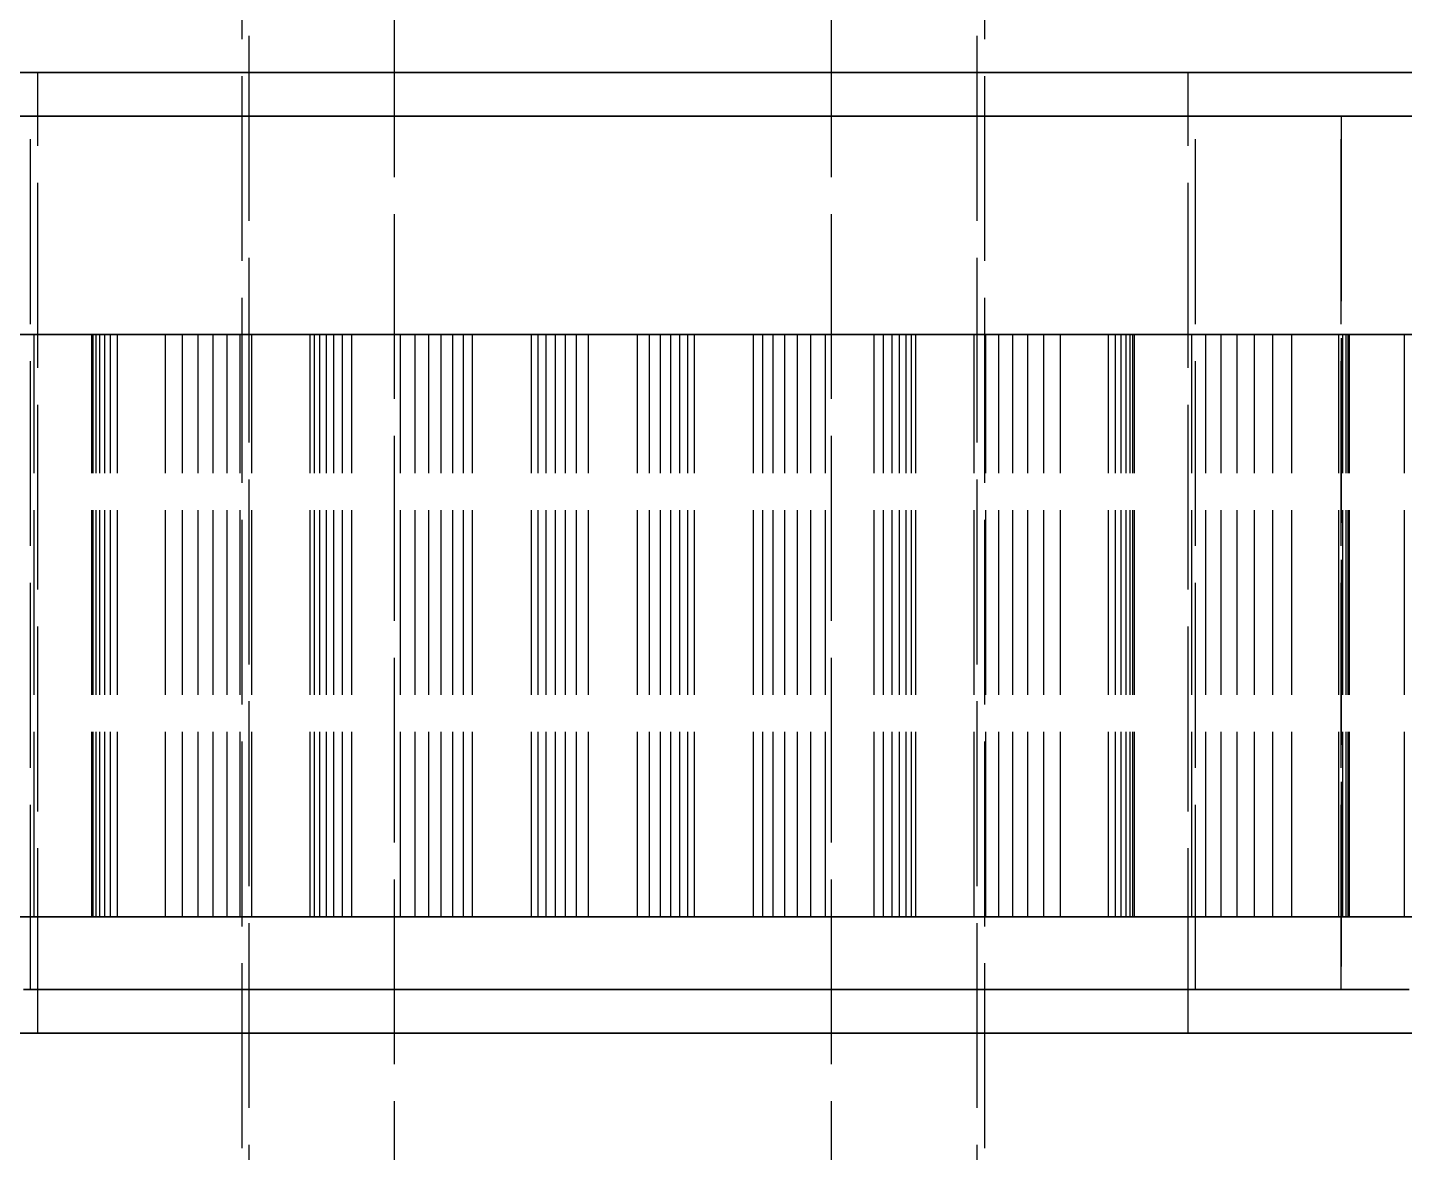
# Model space of a CAD drawing. Header units: millimetres. Extents: x -13 to 272, y -50 to 160.
# Drawn here: x 21.23 to 30.69, y 138.89 to 146.62 of the extents above; entities that cross this region are included whole.
import ezdxf

# ---------------------------------------------------------------- set-up
doc = ezdxf.new("R2010")
doc.units = ezdxf.units.MM
doc.linetypes.add('DASHED', pattern=[1.524, 1.27, -0.254])
doc.layers.add('HIDDEN', color=8, linetype='DASHED')
doc.layers.add('VISIBLE', color=7, linetype='CONTINUOUS')

msp = doc.modelspace()

# ---------------------------------------------------------------- linework, layer by layer
at = {"layer": 'HIDDEN'}
for points in [[(22.75, 95), (22.75, 152.31)], [(27.75, 95), (27.75, 152.31)], [(23.75, 95.3), (23.75, 152.01)], [(26.75, 95.3), (26.75, 152.01)], [(22.7, 147.81), (22.7, 100.51)], [(27.8, 147.81), (27.8, 100.51)], [(21.08333, 146.31), (21.63889, 146.31), (22.19444, 146.31), (22.75, 146.31), (23.30556, 146.31), (23.86111, 146.31), (24.41667, 146.31), (24.97222, 146.31), (25.52778, 146.31), (26.08333, 146.31), (26.63889, 146.31), (27.19444, 146.31), (27.75, 146.31), (28.30556, 146.31), (28.86111, 146.31), (29.41667, 146.31), (29.97222, 146.31), (30.52778, 146.31), (31.08333, 146.31)], [(29.2, 146.31), (29.0746, 146.31), (28.94921, 146.31), (28.82381, 146.31), (28.69841, 146.31), (28.57302, 146.31), (28.44762, 146.31), (28.32222, 146.31), (28.19683, 146.31), (28.07143, 146.31), (27.94603, 146.31), (27.82063, 146.31), (27.69524, 146.31), (27.56984, 146.31), (27.44444, 146.31), (27.31905, 146.31), (27.19365, 146.31), (27.06825, 146.31), (26.94286, 146.31), (26.81746, 146.31), (26.69206, 146.31), (26.56667, 146.31), (26.44127, 146.31), (26.31587, 146.31), (26.19048, 146.31), (26.06508, 146.31), (25.93968, 146.31), (25.81429, 146.31), (25.68889, 146.31), (25.56349, 146.31), (25.4381, 146.31), (25.3127, 146.31), (25.1873, 146.31), (25.0619, 146.31), (24.93651, 146.31), (24.81111, 146.31), (24.68571, 146.31), (24.56032, 146.31), (24.43492, 146.31), (24.30952, 146.31), (24.18413, 146.31), (24.05873, 146.31), (23.93333, 146.31), (23.80794, 146.31), (23.68254, 146.31), (23.55714, 146.31), (23.43175, 146.31), (23.30635, 146.31), (23.18095, 146.31), (23.05556, 146.31), (22.93016, 146.31), (22.80476, 146.31), (22.67937, 146.31), (22.55397, 146.31), (22.42857, 146.31), (22.30317, 146.31), (22.17778, 146.31), (22.05238, 146.31), (21.92698, 146.31), (21.80159, 146.31), (21.67619, 146.31), (21.55079, 146.31), (21.4254, 146.31), (21.3, 146.31)], [(21.3, 146.31), (21.4254, 146.31), (21.55079, 146.31), (21.67619, 146.31), (21.80159, 146.31), (21.92698, 146.31), (22.05238, 146.31), (22.17778, 146.31), (22.30317, 146.31), (22.42857, 146.31), (22.55397, 146.31), (22.67937, 146.31), (22.80476, 146.31), (22.93016, 146.31), (23.05556, 146.31), (23.18095, 146.31), (23.30635, 146.31), (23.43175, 146.31), (23.55714, 146.31), (23.68254, 146.31), (23.80794, 146.31), (23.93333, 146.31), (24.05873, 146.31), (24.18413, 146.31), (24.30952, 146.31), (24.43492, 146.31), (24.56032, 146.31), (24.68571, 146.31), (24.81111, 146.31), (24.93651, 146.31), (25.0619, 146.31), (25.1873, 146.31), (25.3127, 146.31), (25.4381, 146.31), (25.56349, 146.31), (25.68889, 146.31), (25.81429, 146.31), (25.93968, 146.31), (26.06508, 146.31), (26.19048, 146.31), (26.31587, 146.31), (26.44127, 146.31), (26.56667, 146.31), (26.69206, 146.31), (26.81746, 146.31), (26.94286, 146.31), (27.06825, 146.31), (27.19365, 146.31), (27.31905, 146.31), (27.44444, 146.31), (27.56984, 146.31), (27.69524, 146.31), (27.82063, 146.31), (27.94603, 146.31), (28.07143, 146.31), (28.19683, 146.31), (28.32222, 146.31), (28.44762, 146.31), (28.57302, 146.31), (28.69841, 146.31), (28.82381, 146.31), (28.94921, 146.31), (29.0746, 146.31), (29.2, 146.31)], [(21.05952, 146.01), (21.82143, 146.01), (22.58333, 146.01), (23.34524, 146.01), (24.10714, 146.01), (24.86905, 146.01), (25.63095, 146.01), (26.39286, 146.01), (27.15476, 146.01), (27.91667, 146.01), (28.67857, 146.01), (29.44048, 146.01), (30.20238, 146.01), (30.96429, 146.01), (31.72619, 146.01), (32.4881, 146.01), (33.25, 146.01), (34.0119, 146.01), (34.77381, 146.01), (35.53571, 146.01)], [(30.25, 146.01), (30.09127, 146.01), (29.93254, 146.01), (29.77381, 146.01), (29.61508, 146.01), (29.45635, 146.01), (29.29762, 146.01), (29.13889, 146.01), (28.98016, 146.01), (28.82143, 146.01), (28.6627, 146.01), (28.50397, 146.01), (28.34524, 146.01), (28.18651, 146.01), (28.02778, 146.01), (27.86905, 146.01), (27.71032, 146.01), (27.55159, 146.01), (27.39286, 146.01), (27.23413, 146.01), (27.0754, 146.01), (26.91667, 146.01), (26.75794, 146.01), (26.59921, 146.01), (26.44048, 146.01), (26.28175, 146.01), (26.12302, 146.01), (25.96429, 146.01), (25.80556, 146.01), (25.64683, 146.01), (25.4881, 146.01), (25.32937, 146.01), (25.17063, 146.01), (25.0119, 146.01), (24.85317, 146.01), (24.69444, 146.01), (24.53571, 146.01), (24.37698, 146.01), (24.21825, 146.01), (24.05952, 146.01), (23.90079, 146.01), (23.74206, 146.01), (23.58333, 146.01), (23.4246, 146.01), (23.26587, 146.01), (23.10714, 146.01), (22.94841, 146.01), (22.78968, 146.01), (22.63095, 146.01), (22.47222, 146.01), (22.31349, 146.01), (22.15476, 146.01), (21.99603, 146.01), (21.8373, 146.01), (21.67857, 146.01), (21.51984, 146.01), (21.36111, 146.01), (21.20238, 146.01)], [(21.20238, 146.01), (21.36111, 146.01), (21.51984, 146.01), (21.67857, 146.01), (21.8373, 146.01), (21.99603, 146.01), (22.15476, 146.01), (22.31349, 146.01), (22.47222, 146.01), (22.63095, 146.01), (22.78968, 146.01), (22.94841, 146.01), (23.10714, 146.01), (23.26587, 146.01), (23.4246, 146.01), (23.58333, 146.01), (23.74206, 146.01), (23.90079, 146.01), (24.05952, 146.01), (24.21825, 146.01), (24.37698, 146.01), (24.53571, 146.01), (24.69444, 146.01), (24.85317, 146.01), (25.0119, 146.01), (25.17063, 146.01), (25.32937, 146.01), (25.4881, 146.01), (25.64683, 146.01), (25.80556, 146.01), (25.96429, 146.01), (26.12302, 146.01), (26.28175, 146.01), (26.44048, 146.01), (26.59921, 146.01), (26.75794, 146.01), (26.91667, 146.01), (27.0754, 146.01), (27.23413, 146.01), (27.39286, 146.01), (27.55159, 146.01), (27.71032, 146.01), (27.86905, 146.01), (28.02778, 146.01), (28.18651, 146.01), (28.34524, 146.01), (28.50397, 146.01), (28.6627, 146.01), (28.82143, 146.01), (28.98016, 146.01), (29.13889, 146.01), (29.29762, 146.01), (29.45635, 146.01), (29.61508, 146.01), (29.77381, 146.01), (29.93254, 146.01), (30.09127, 146.01), (30.25, 146.01)], [(30.25, 146.01), (30.09127, 146.01), (29.93254, 146.01), (29.77381, 146.01), (29.61508, 146.01), (29.45635, 146.01), (29.29762, 146.01), (29.13889, 146.01), (28.98016, 146.01), (28.82143, 146.01), (28.6627, 146.01), (28.50397, 146.01), (28.34524, 146.01), (28.18651, 146.01), (28.02778, 146.01), (27.86905, 146.01), (27.71032, 146.01), (27.55159, 146.01), (27.39286, 146.01), (27.23413, 146.01), (27.0754, 146.01), (26.91667, 146.01), (26.75794, 146.01), (26.59921, 146.01), (26.44048, 146.01), (26.28175, 146.01), (26.12302, 146.01), (25.96429, 146.01), (25.80556, 146.01), (25.64683, 146.01), (25.4881, 146.01), (25.32937, 146.01), (25.17063, 146.01), (25.0119, 146.01), (24.85317, 146.01), (24.69444, 146.01), (24.53571, 146.01), (24.37698, 146.01), (24.21825, 146.01), (24.05952, 146.01), (23.90079, 146.01), (23.74206, 146.01), (23.58333, 146.01), (23.4246, 146.01), (23.26587, 146.01), (23.10714, 146.01), (22.94841, 146.01), (22.78968, 146.01), (22.63095, 146.01), (22.47222, 146.01), (22.31349, 146.01), (22.15476, 146.01), (21.99603, 146.01), (21.8373, 146.01), (21.67857, 146.01), (21.51984, 146.01), (21.36111, 146.01), (21.20238, 146.01)], [(21.20238, 146.01), (21.36111, 146.01), (21.51984, 146.01), (21.67857, 146.01), (21.8373, 146.01), (21.99603, 146.01), (22.15476, 146.01), (22.31349, 146.01), (22.47222, 146.01), (22.63095, 146.01), (22.78968, 146.01), (22.94841, 146.01), (23.10714, 146.01), (23.26587, 146.01), (23.4246, 146.01), (23.58333, 146.01), (23.74206, 146.01), (23.90079, 146.01), (24.05952, 146.01), (24.21825, 146.01), (24.37698, 146.01), (24.53571, 146.01), (24.69444, 146.01), (24.85317, 146.01), (25.0119, 146.01), (25.17063, 146.01), (25.32937, 146.01), (25.4881, 146.01), (25.64683, 146.01), (25.80556, 146.01), (25.96429, 146.01), (26.12302, 146.01), (26.28175, 146.01), (26.44048, 146.01), (26.59921, 146.01), (26.75794, 146.01), (26.91667, 146.01), (27.0754, 146.01), (27.23413, 146.01), (27.39286, 146.01), (27.55159, 146.01), (27.71032, 146.01), (27.86905, 146.01), (28.02778, 146.01), (28.18651, 146.01), (28.34524, 146.01), (28.50397, 146.01), (28.6627, 146.01), (28.82143, 146.01), (28.98016, 146.01), (29.13889, 146.01), (29.29762, 146.01), (29.45635, 146.01), (29.61508, 146.01), (29.77381, 146.01), (29.93254, 146.01), (30.09127, 146.01), (30.25, 146.01)], [(29.25, 146.01), (29.12302, 146.01), (28.99603, 146.01), (28.86905, 146.01), (28.74206, 146.01), (28.61508, 146.01), (28.4881, 146.01), (28.36111, 146.01), (28.23413, 146.01), (28.10714, 146.01), (27.98016, 146.01), (27.85317, 146.01), (27.72619, 146.01), (27.59921, 146.01), (27.47222, 146.01), (27.34524, 146.01), (27.21825, 146.01), (27.09127, 146.01), (26.96429, 146.01), (26.8373, 146.01), (26.71032, 146.01), (26.58333, 146.01), (26.45635, 146.01), (26.32937, 146.01), (26.20238, 146.01), (26.0754, 146.01), (25.94841, 146.01), (25.82143, 146.01), (25.69444, 146.01), (25.56746, 146.01), (25.44048, 146.01), (25.31349, 146.01), (25.18651, 146.01), (25.05952, 146.01), (24.93254, 146.01), (24.80556, 146.01), (24.67857, 146.01), (24.55159, 146.01), (24.4246, 146.01), (24.29762, 146.01), (24.17063, 146.01), (24.04365, 146.01), (23.91667, 146.01), (23.78968, 146.01), (23.6627, 146.01), (23.53571, 146.01), (23.40873, 146.01), (23.28175, 146.01), (23.15476, 146.01), (23.02778, 146.01), (22.90079, 146.01), (22.77381, 146.01), (22.64683, 146.01), (22.51984, 146.01), (22.39286, 146.01), (22.26587, 146.01), (22.13889, 146.01), (22.0119, 146.01), (21.88492, 146.01), (21.75794, 146.01), (21.63095, 146.01), (21.50397, 146.01), (21.37698, 146.01), (21.25, 146.01)], [(21.25, 146.01), (21.37698, 146.01), (21.50397, 146.01), (21.63095, 146.01), (21.75794, 146.01), (21.88492, 146.01), (22.0119, 146.01), (22.13889, 146.01), (22.26587, 146.01), (22.39286, 146.01), (22.51984, 146.01), (22.64683, 146.01), (22.77381, 146.01), (22.90079, 146.01), (23.02778, 146.01), (23.15476, 146.01), (23.28175, 146.01), (23.40873, 146.01), (23.53571, 146.01), (23.6627, 146.01), (23.78968, 146.01), (23.91667, 146.01), (24.04365, 146.01), (24.17063, 146.01), (24.29762, 146.01), (24.4246, 146.01), (24.55159, 146.01), (24.67857, 146.01), (24.80556, 146.01), (24.93254, 146.01), (25.05952, 146.01), (25.18651, 146.01), (25.31349, 146.01), (25.44048, 146.01), (25.56746, 146.01), (25.69444, 146.01), (25.82143, 146.01), (25.94841, 146.01), (26.0754, 146.01), (26.20238, 146.01), (26.32937, 146.01), (26.45635, 146.01), (26.58333, 146.01), (26.71032, 146.01), (26.8373, 146.01), (26.96429, 146.01), (27.09127, 146.01), (27.21825, 146.01), (27.34524, 146.01), (27.47222, 146.01), (27.59921, 146.01), (27.72619, 146.01), (27.85317, 146.01), (27.98016, 146.01), (28.10714, 146.01), (28.23413, 146.01), (28.36111, 146.01), (28.4881, 146.01), (28.61508, 146.01), (28.74206, 146.01), (28.86905, 146.01), (28.99603, 146.01), (29.12302, 146.01), (29.25, 146.01)], [(21.25, 140.01), (21.25, 146.01)], [(21.3, 139.71), (21.3, 146.01)], [(29.2, 139.71), (29.2, 146.01)], [(29.25, 140.01), (29.25, 146.01)], [(30.25, 146.01), (30.25, 140.01)], [(30.25, 140.01), (30.25, 146.01)], [(31.01786, 144.51), (30.41071, 144.51), (29.80357, 144.51), (29.19643, 144.51), (28.58929, 144.51), (27.98214, 144.51), (27.375, 144.51), (26.76786, 144.51), (26.16071, 144.51), (25.55357, 144.51), (24.94643, 144.51), (24.33929, 144.51), (23.73214, 144.51), (23.125, 144.51), (22.51786, 144.51), (21.91071, 144.51), (21.30357, 144.51), (20.69643, 144.51)], [(20.69643, 144.51), (21.30357, 144.51), (21.91071, 144.51), (22.51786, 144.51), (23.125, 144.51), (23.73214, 144.51), (24.33929, 144.51), (24.94643, 144.51), (25.55357, 144.51), (26.16071, 144.51), (26.76786, 144.51), (27.375, 144.51), (27.98214, 144.51), (28.58929, 144.51), (29.19643, 144.51), (29.80357, 144.51), (30.41071, 144.51), (31.01786, 144.51)], [(36.0754, 144.51), (35.37698, 144.51), (34.67857, 144.51), (33.98016, 144.51), (33.28175, 144.51), (32.58333, 144.51), (31.88492, 144.51), (31.18651, 144.51), (30.4881, 144.51), (29.78968, 144.51), (29.09127, 144.51), (28.39286, 144.51), (27.69444, 144.51), (26.99603, 144.51), (26.29762, 144.51), (25.59921, 144.51), (24.90079, 144.51), (24.20238, 144.51), (23.50397, 144.51), (22.80556, 144.51), (22.10714, 144.51), (21.40873, 144.51), (20.71032, 144.51)], [(20.71032, 144.51), (21.40873, 144.51), (22.10714, 144.51), (22.80556, 144.51), (23.50397, 144.51), (24.20238, 144.51), (24.90079, 144.51), (25.59921, 144.51), (26.29762, 144.51), (26.99603, 144.51), (27.69444, 144.51), (28.39286, 144.51), (29.09127, 144.51), (29.78968, 144.51), (30.4881, 144.51), (31.18651, 144.51), (31.88492, 144.51), (32.58333, 144.51), (33.28175, 144.51), (33.98016, 144.51), (34.67857, 144.51), (35.37698, 144.51), (36.0754, 144.51)], [(21.27562, 144.51), (21.17909, 144.51)], [(21.17909, 144.51), (21.27562, 144.51)], [(30.71825, 144.51), (30.5119, 144.51), (30.30556, 144.51), (30.09921, 144.51), (29.89286, 144.51), (29.68651, 144.51), (29.48016, 144.51), (29.27381, 144.51), (29.06746, 144.51), (28.86111, 144.51), (28.65476, 144.51), (28.44841, 144.51), (28.24206, 144.51), (28.03571, 144.51), (27.82937, 144.51), (27.62302, 144.51), (27.41667, 144.51), (27.21032, 144.51), (27.00397, 144.51), (26.79762, 144.51), (26.59127, 144.51), (26.38492, 144.51), (26.17857, 144.51), (25.97222, 144.51), (25.76587, 144.51), (25.55952, 144.51), (25.35317, 144.51), (25.14683, 144.51), (24.94048, 144.51), (24.73413, 144.51), (24.52778, 144.51), (24.32143, 144.51), (24.11508, 144.51), (23.90873, 144.51), (23.70238, 144.51), (23.49603, 144.51), (23.28968, 144.51), (23.08333, 144.51), (22.87698, 144.51), (22.67063, 144.51), (22.46429, 144.51), (22.25794, 144.51), (22.05159, 144.51), (21.84524, 144.51), (21.63889, 144.51), (21.43254, 144.51), (21.22619, 144.51)], [(21.22619, 144.51), (21.43254, 144.51), (21.63889, 144.51), (21.84524, 144.51), (22.05159, 144.51), (22.25794, 144.51), (22.46429, 144.51), (22.67063, 144.51), (22.87698, 144.51), (23.08333, 144.51), (23.28968, 144.51), (23.49603, 144.51), (23.70238, 144.51), (23.90873, 144.51), (24.11508, 144.51), (24.32143, 144.51), (24.52778, 144.51), (24.73413, 144.51), (24.94048, 144.51), (25.14683, 144.51), (25.35317, 144.51), (25.55952, 144.51), (25.76587, 144.51), (25.97222, 144.51), (26.17857, 144.51), (26.38492, 144.51), (26.59127, 144.51), (26.79762, 144.51), (27.00397, 144.51), (27.21032, 144.51), (27.41667, 144.51), (27.62302, 144.51), (27.82937, 144.51), (28.03571, 144.51), (28.24206, 144.51), (28.44841, 144.51), (28.65476, 144.51), (28.86111, 144.51), (29.06746, 144.51), (29.27381, 144.51), (29.48016, 144.51), (29.68651, 144.51), (29.89286, 144.51), (30.09921, 144.51), (30.30556, 144.51), (30.5119, 144.51), (30.71825, 144.51)], [(21.66958, 144.51), (21.27562, 144.51)], [(21.27562, 144.51), (21.66958, 144.51)], [(21.27562, 140.51), (21.27562, 144.51)], [(21.27562, 140.51), (21.27562, 144.51)], [(21.68059, 144.51), (21.66958, 144.51)], [(21.66958, 144.51), (21.68059, 144.51)], [(21.66958, 140.51), (21.66958, 144.51)], [(21.66958, 140.51), (21.66958, 144.51)], [(21.69973, 144.51), (21.68059, 144.51)], [(21.68059, 144.51), (21.69973, 144.51)], [(21.68059, 140.51), (21.68059, 144.51)], [(21.68059, 140.51), (21.68059, 144.51)], [(21.72631, 144.51), (21.69973, 144.51)], [(21.69973, 144.51), (21.72631, 144.51)], [(21.69973, 140.51), (21.69973, 144.51)], [(21.69973, 140.51), (21.69973, 144.51)], [(21.75984, 144.51), (21.72631, 144.51)], [(21.72631, 144.51), (21.75984, 144.51)], [(21.72631, 140.51), (21.72631, 144.51)], [(21.72631, 140.51), (21.72631, 144.51)], [(21.79997, 144.51), (21.75984, 144.51)], [(21.75984, 144.51), (21.79997, 144.51)], [(21.75984, 140.51), (21.75984, 144.51)], [(21.75984, 140.51), (21.75984, 144.51)], [(21.84643, 144.51), (21.79997, 144.51)], [(21.79997, 144.51), (21.84643, 144.51)], [(21.79997, 140.51), (21.79997, 144.51)], [(21.79997, 140.51), (21.79997, 144.51)], [(22.17669, 144.51), (21.84643, 144.51)], [(21.84643, 144.51), (22.17669, 144.51)], [(21.84643, 140.51), (21.84643, 144.51)], [(21.84643, 140.51), (21.84643, 144.51)], [(22.29243, 144.51), (22.17669, 144.51)], [(22.17669, 144.51), (22.29243, 144.51)], [(22.17669, 140.51), (22.17669, 144.51)], [(22.17669, 140.51), (22.17669, 144.51)], [(22.40194, 144.51), (22.29243, 144.51)], [(22.29243, 144.51), (22.40194, 144.51)], [(22.29243, 140.51), (22.29243, 144.51)], [(22.29243, 140.51), (22.29243, 144.51)], [(22.50493, 144.51), (22.40194, 144.51)], [(22.40194, 144.51), (22.50493, 144.51)], [(22.40194, 140.51), (22.40194, 144.51)], [(22.40194, 140.51), (22.40194, 144.51)], [(22.60101, 144.51), (22.50493, 144.51)], [(22.50493, 144.51), (22.60101, 144.51)], [(22.50493, 140.51), (22.50493, 144.51)], [(22.50493, 140.51), (22.50493, 144.51)], [(22.68967, 144.51), (22.60101, 144.51)], [(22.60101, 144.51), (22.68967, 144.51)], [(22.60101, 140.51), (22.60101, 144.51)], [(22.60101, 140.51), (22.60101, 144.51)], [(22.77018, 144.51), (22.68967, 144.51)], [(22.68967, 144.51), (22.77018, 144.51)], [(22.68967, 140.51), (22.68967, 144.51)], [(22.68967, 140.51), (22.68967, 144.51)], [(23.17101, 144.51), (22.77018, 144.51)], [(22.77018, 144.51), (23.17101, 144.51)], [(22.77018, 140.51), (22.77018, 144.51)], [(22.77018, 140.51), (22.77018, 144.51)], [(23.19991, 144.51), (23.17101, 144.51)], [(23.17101, 144.51), (23.19991, 144.51)], [(23.17101, 140.51), (23.17101, 144.51)], [(23.17101, 140.51), (23.17101, 144.51)], [(23.23706, 144.51), (23.19991, 144.51)], [(23.19991, 144.51), (23.23706, 144.51)], [(23.19991, 140.51), (23.19991, 144.51)], [(23.19991, 140.51), (23.19991, 144.51)], [(23.28173, 144.51), (23.23706, 144.51)], [(23.23706, 144.51), (23.28173, 144.51)], [(23.23706, 140.51), (23.23706, 144.51)], [(23.23706, 140.51), (23.23706, 144.51)], [(23.33344, 144.51), (23.28173, 144.51)], [(23.28173, 144.51), (23.33344, 144.51)], [(23.28173, 140.51), (23.28173, 144.51)], [(23.28173, 140.51), (23.28173, 144.51)], [(23.39181, 144.51), (23.33344, 144.51)], [(23.33344, 144.51), (23.39181, 144.51)], [(23.33344, 140.51), (23.33344, 144.51)], [(23.33344, 140.51), (23.33344, 144.51)], [(23.45657, 144.51), (23.39181, 144.51)], [(23.39181, 144.51), (23.45657, 144.51)], [(23.39181, 140.51), (23.39181, 144.51)], [(23.39181, 140.51), (23.39181, 144.51)], [(23.79112, 144.51), (23.45657, 144.51)], [(23.45657, 144.51), (23.79112, 144.51)], [(23.45657, 140.51), (23.45657, 144.51)], [(23.45657, 140.51), (23.45657, 144.51)], [(23.89066, 144.51), (23.79112, 144.51)], [(23.79112, 144.51), (23.89066, 144.51)], [(23.79112, 140.51), (23.79112, 144.51)], [(23.79112, 140.51), (23.79112, 144.51)], [(23.98387, 144.51), (23.89066, 144.51)], [(23.89066, 144.51), (23.98387, 144.51)], [(23.89066, 140.51), (23.89066, 144.51)], [(23.89066, 140.51), (23.89066, 144.51)], [(24.07046, 144.51), (23.98387, 144.51)], [(23.98387, 144.51), (24.07046, 144.51)], [(23.98387, 140.51), (23.98387, 144.51)], [(23.98387, 140.51), (23.98387, 144.51)], [(24.15004, 144.51), (24.07046, 144.51)], [(24.07046, 144.51), (24.15004, 144.51)], [(24.07046, 140.51), (24.07046, 144.51)], [(24.07046, 140.51), (24.07046, 144.51)], [(24.22209, 144.51), (24.15004, 144.51)], [(24.15004, 144.51), (24.22209, 144.51)], [(24.15004, 140.51), (24.15004, 144.51)], [(24.15004, 140.51), (24.15004, 144.51)], [(24.28589, 144.51), (24.22209, 144.51)], [(24.22209, 144.51), (24.28589, 144.51)], [(24.22209, 140.51), (24.22209, 144.51)], [(24.22209, 140.51), (24.22209, 144.51)], [(24.69017, 144.51), (24.28589, 144.51)], [(24.28589, 144.51), (24.69017, 144.51)], [(24.28589, 140.51), (24.28589, 144.51)], [(24.28589, 140.51), (24.28589, 144.51)], [(24.73672, 144.51), (24.69017, 144.51)], [(24.69017, 144.51), (24.73672, 144.51)], [(24.69017, 140.51), (24.69017, 144.51)], [(24.69017, 140.51), (24.69017, 144.51)], [(24.79155, 144.51), (24.73672, 144.51)], [(24.73672, 144.51), (24.79155, 144.51)], [(24.73672, 140.51), (24.73672, 144.51)], [(24.73672, 140.51), (24.73672, 144.51)], [(24.85395, 144.51), (24.79155, 144.51)], [(24.79155, 144.51), (24.85395, 144.51)], [(24.79155, 140.51), (24.79155, 144.51)], [(24.79155, 140.51), (24.79155, 144.51)], [(24.92339, 144.51), (24.85395, 144.51)], [(24.85395, 144.51), (24.92339, 144.51)], [(24.85395, 140.51), (24.85395, 144.51)], [(24.85395, 140.51), (24.85395, 144.51)], [(24.99951, 144.51), (24.92339, 144.51)], [(24.92339, 144.51), (24.99951, 144.51)], [(24.92339, 140.51), (24.92339, 144.51)], [(24.92339, 140.51), (24.92339, 144.51)], [(25.08201, 144.51), (24.99951, 144.51)], [(24.99951, 144.51), (25.08201, 144.51)], [(24.99951, 140.51), (24.99951, 144.51)], [(24.99951, 140.51), (24.99951, 144.51)], [(25.41799, 144.51), (25.08201, 144.51)], [(25.08201, 144.51), (25.41799, 144.51)], [(25.08201, 140.51), (25.08201, 144.51)], [(25.08201, 140.51), (25.08201, 144.51)], [(25.50049, 144.51), (25.41799, 144.51)], [(25.41799, 144.51), (25.50049, 144.51)], [(25.41799, 140.51), (25.41799, 144.51)], [(25.41799, 140.51), (25.41799, 144.51)], [(25.57661, 144.51), (25.50049, 144.51)], [(25.50049, 144.51), (25.57661, 144.51)], [(25.50049, 140.51), (25.50049, 144.51)], [(25.50049, 140.51), (25.50049, 144.51)], [(25.64605, 144.51), (25.57661, 144.51)], [(25.57661, 144.51), (25.64605, 144.51)], [(25.57661, 140.51), (25.57661, 144.51)], [(25.57661, 140.51), (25.57661, 144.51)], [(25.70845, 144.51), (25.64605, 144.51)], [(25.64605, 144.51), (25.70845, 144.51)], [(25.64605, 140.51), (25.64605, 144.51)], [(25.64605, 140.51), (25.64605, 144.51)], [(25.76328, 144.51), (25.70845, 144.51)], [(25.70845, 144.51), (25.76328, 144.51)], [(25.70845, 140.51), (25.70845, 144.51)], [(25.70845, 140.51), (25.70845, 144.51)], [(25.80983, 144.51), (25.76328, 144.51)], [(25.76328, 144.51), (25.80983, 144.51)], [(25.76328, 140.51), (25.76328, 144.51)], [(25.76328, 140.51), (25.76328, 144.51)], [(26.21411, 144.51), (25.80983, 144.51)], [(25.80983, 144.51), (26.21411, 144.51)], [(25.80983, 140.51), (25.80983, 144.51)], [(25.80983, 140.51), (25.80983, 144.51)], [(26.27791, 144.51), (26.21411, 144.51)], [(26.21411, 144.51), (26.27791, 144.51)], [(26.21411, 140.51), (26.21411, 144.51)], [(26.21411, 140.51), (26.21411, 144.51)], [(26.34996, 144.51), (26.27791, 144.51)], [(26.27791, 144.51), (26.34996, 144.51)], [(26.27791, 140.51), (26.27791, 144.51)], [(26.27791, 140.51), (26.27791, 144.51)], [(26.42954, 144.51), (26.34996, 144.51)], [(26.34996, 144.51), (26.42954, 144.51)], [(26.34996, 140.51), (26.34996, 144.51)], [(26.34996, 140.51), (26.34996, 144.51)], [(26.51613, 144.51), (26.42954, 144.51)], [(26.42954, 144.51), (26.51613, 144.51)], [(26.42954, 140.51), (26.42954, 144.51)], [(26.42954, 140.51), (26.42954, 144.51)], [(26.60934, 144.51), (26.51613, 144.51)], [(26.51613, 144.51), (26.60934, 144.51)], [(26.51613, 140.51), (26.51613, 144.51)], [(26.51613, 140.51), (26.51613, 144.51)], [(26.70888, 144.51), (26.60934, 144.51)], [(26.60934, 144.51), (26.70888, 144.51)], [(26.60934, 140.51), (26.60934, 144.51)], [(26.60934, 140.51), (26.60934, 144.51)], [(27.04343, 144.51), (26.70888, 144.51)], [(26.70888, 144.51), (27.04343, 144.51)], [(26.70888, 140.51), (26.70888, 144.51)], [(26.70888, 140.51), (26.70888, 144.51)], [(27.10819, 144.51), (27.04343, 144.51)], [(27.04343, 144.51), (27.10819, 144.51)], [(27.04343, 140.51), (27.04343, 144.51)], [(27.04343, 140.51), (27.04343, 144.51)], [(27.16656, 144.51), (27.10819, 144.51)], [(27.10819, 144.51), (27.16656, 144.51)], [(27.10819, 140.51), (27.10819, 144.51)], [(27.10819, 140.51), (27.10819, 144.51)], [(27.21827, 144.51), (27.16656, 144.51)], [(27.16656, 144.51), (27.21827, 144.51)], [(27.16656, 140.51), (27.16656, 144.51)], [(27.16656, 140.51), (27.16656, 144.51)], [(27.26294, 144.51), (27.21827, 144.51)], [(27.21827, 144.51), (27.26294, 144.51)], [(27.21827, 140.51), (27.21827, 144.51)], [(27.21827, 140.51), (27.21827, 144.51)], [(27.30009, 144.51), (27.26294, 144.51)], [(27.26294, 144.51), (27.30009, 144.51)], [(27.26294, 140.51), (27.26294, 144.51)], [(27.26294, 140.51), (27.26294, 144.51)], [(27.32899, 144.51), (27.30009, 144.51)], [(27.30009, 144.51), (27.32899, 144.51)], [(27.30009, 140.51), (27.30009, 144.51)], [(27.30009, 140.51), (27.30009, 144.51)], [(27.72982, 144.51), (27.32899, 144.51)], [(27.32899, 144.51), (27.72982, 144.51)], [(27.32899, 140.51), (27.32899, 144.51)], [(27.32899, 140.51), (27.32899, 144.51)], [(27.81033, 144.51), (27.72982, 144.51)], [(27.72982, 144.51), (27.81033, 144.51)], [(27.72982, 140.51), (27.72982, 144.51)], [(27.72982, 140.51), (27.72982, 144.51)], [(27.89899, 144.51), (27.81033, 144.51)], [(27.81033, 144.51), (27.89899, 144.51)], [(27.81033, 140.51), (27.81033, 144.51)], [(27.81033, 140.51), (27.81033, 144.51)], [(27.99507, 144.51), (27.89899, 144.51)], [(27.89899, 144.51), (27.99507, 144.51)], [(27.89899, 140.51), (27.89899, 144.51)], [(27.89899, 140.51), (27.89899, 144.51)], [(28.09806, 144.51), (27.99507, 144.51)], [(27.99507, 144.51), (28.09806, 144.51)], [(27.99507, 140.51), (27.99507, 144.51)], [(27.99507, 140.51), (27.99507, 144.51)], [(28.20757, 144.51), (28.09806, 144.51)], [(28.09806, 144.51), (28.20757, 144.51)], [(28.09806, 140.51), (28.09806, 144.51)], [(28.09806, 140.51), (28.09806, 144.51)], [(28.32331, 144.51), (28.20757, 144.51)], [(28.20757, 144.51), (28.32331, 144.51)], [(28.20757, 140.51), (28.20757, 144.51)], [(28.20757, 140.51), (28.20757, 144.51)], [(28.65357, 144.51), (28.32331, 144.51)], [(28.32331, 144.51), (28.65357, 144.51)], [(28.32331, 140.51), (28.32331, 144.51)], [(28.32331, 140.51), (28.32331, 144.51)], [(28.70003, 144.51), (28.65357, 144.51)], [(28.65357, 144.51), (28.70003, 144.51)], [(28.65357, 140.51), (28.65357, 144.51)], [(28.65357, 140.51), (28.65357, 144.51)], [(28.74016, 144.51), (28.70003, 144.51)], [(28.70003, 144.51), (28.74016, 144.51)], [(28.70003, 140.51), (28.70003, 144.51)], [(28.70003, 140.51), (28.70003, 144.51)], [(28.77369, 144.51), (28.74016, 144.51)], [(28.74016, 144.51), (28.77369, 144.51)], [(28.74016, 140.51), (28.74016, 144.51)], [(28.74016, 140.51), (28.74016, 144.51)], [(28.80027, 144.51), (28.77369, 144.51)], [(28.77369, 144.51), (28.80027, 144.51)], [(28.77369, 140.51), (28.77369, 144.51)], [(28.77369, 140.51), (28.77369, 144.51)], [(28.81941, 144.51), (28.80027, 144.51)], [(28.80027, 144.51), (28.81941, 144.51)], [(28.80027, 140.51), (28.80027, 144.51)], [(28.80027, 140.51), (28.80027, 144.51)], [(28.83042, 144.51), (28.81941, 144.51)], [(28.81941, 144.51), (28.83042, 144.51)], [(28.81941, 140.51), (28.81941, 144.51)], [(28.81941, 140.51), (28.81941, 144.51)], [(29.22438, 144.51), (28.83042, 144.51)], [(28.83042, 144.51), (29.22438, 144.51)], [(28.83042, 140.51), (28.83042, 144.51)], [(28.83042, 140.51), (28.83042, 144.51)], [(29.32091, 144.51), (29.22438, 144.51)], [(29.22438, 144.51), (29.32091, 144.51)], [(29.22438, 140.51), (29.22438, 144.51)], [(29.22438, 140.51), (29.22438, 144.51)], [(29.42541, 144.51), (29.32091, 144.51)], [(29.32091, 144.51), (29.42541, 144.51)], [(29.32091, 140.51), (29.32091, 144.51)], [(29.32091, 140.51), (29.32091, 144.51)], [(29.53718, 144.51), (29.42541, 144.51)], [(29.42541, 144.51), (29.53718, 144.51)], [(29.42541, 140.51), (29.42541, 144.51)], [(29.42541, 140.51), (29.42541, 144.51)], [(29.6557, 144.51), (29.53718, 144.51)], [(29.53718, 144.51), (29.6557, 144.51)], [(29.53718, 140.51), (29.53718, 144.51)], [(29.53718, 140.51), (29.53718, 144.51)], [(29.78058, 144.51), (29.6557, 144.51)], [(29.6557, 144.51), (29.78058, 144.51)], [(29.6557, 140.51), (29.6557, 144.51)], [(29.6557, 140.51), (29.6557, 144.51)], [(29.91151, 144.51), (29.78058, 144.51)], [(29.78058, 144.51), (29.91151, 144.51)], [(29.78058, 140.51), (29.78058, 144.51)], [(29.78058, 140.51), (29.78058, 144.51)], [(30.23467, 144.51), (29.91151, 144.51)], [(29.91151, 144.51), (30.23467, 144.51)], [(29.91151, 140.51), (29.91151, 144.51)], [(29.91151, 140.51), (29.91151, 144.51)], [(30.26244, 144.51), (30.23467, 144.51)], [(30.23467, 144.51), (30.26244, 144.51)], [(30.23467, 140.51), (30.23467, 144.51)], [(30.23467, 140.51), (30.23467, 144.51)], [(30.28398, 144.51), (30.26244, 144.51)], [(30.26244, 144.51), (30.28398, 144.51)], [(30.26244, 140.51), (30.26244, 144.51)], [(30.26244, 140.51), (30.26244, 144.51)], [(30.29905, 144.51), (30.28398, 144.51)], [(30.28398, 144.51), (30.29905, 144.51)], [(30.28398, 140.51), (30.28398, 144.51)], [(30.28398, 140.51), (30.28398, 144.51)], [(30.3073, 144.51), (30.29905, 144.51)], [(30.29905, 144.51), (30.3073, 144.51)], [(30.29905, 140.51), (30.29905, 144.51)], [(30.29905, 140.51), (30.29905, 144.51)], [(30.68503, 144.51), (30.3013, 144.51)], [(30.3013, 144.51), (30.30827, 144.51)], [(30.30827, 144.51), (30.3013, 144.51)], [(30.3013, 144.51), (30.68503, 144.51)], [(30.3013, 140.51), (30.3013, 144.51)], [(30.3013, 140.51), (30.3013, 144.51)], [(30.30827, 144.51), (30.3073, 144.51)], [(30.3073, 144.51), (30.30827, 144.51)], [(30.3073, 140.51), (30.3073, 144.51)], [(30.3073, 140.51), (30.3073, 144.51)], [(30.30827, 140.51), (30.30827, 144.51)], [(30.30827, 140.51), (30.30827, 144.51)], [(30.68503, 140.51), (30.68503, 144.51)], [(31.01786, 140.51), (30.41071, 140.51), (29.80357, 140.51), (29.19643, 140.51), (28.58929, 140.51), (27.98214, 140.51), (27.375, 140.51), (26.76786, 140.51), (26.16071, 140.51), (25.55357, 140.51), (24.94643, 140.51), (24.33929, 140.51), (23.73214, 140.51), (23.125, 140.51), (22.51786, 140.51), (21.91071, 140.51), (21.30357, 140.51), (20.69643, 140.51)], [(20.69643, 140.51), (21.30357, 140.51), (21.91071, 140.51), (22.51786, 140.51), (23.125, 140.51), (23.73214, 140.51), (24.33929, 140.51), (24.94643, 140.51), (25.55357, 140.51), (26.16071, 140.51), (26.76786, 140.51), (27.375, 140.51), (27.98214, 140.51), (28.58929, 140.51), (29.19643, 140.51), (29.80357, 140.51), (30.41071, 140.51), (31.01786, 140.51)], [(21.27562, 140.51), (21.17909, 140.51)], [(21.17909, 140.51), (21.27562, 140.51)], [(21.66958, 140.51), (21.27562, 140.51)], [(21.27562, 140.51), (21.66958, 140.51)], [(21.68059, 140.51), (21.66958, 140.51)], [(21.66958, 140.51), (21.68059, 140.51)], [(21.69973, 140.51), (21.68059, 140.51)], [(21.68059, 140.51), (21.69973, 140.51)], [(21.72631, 140.51), (21.69973, 140.51)], [(21.69973, 140.51), (21.72631, 140.51)], [(21.75984, 140.51), (21.72631, 140.51)], [(21.72631, 140.51), (21.75984, 140.51)], [(21.79997, 140.51), (21.75984, 140.51)], [(21.75984, 140.51), (21.79997, 140.51)], [(21.84643, 140.51), (21.79997, 140.51)], [(21.79997, 140.51), (21.84643, 140.51)], [(22.17669, 140.51), (21.84643, 140.51)], [(21.84643, 140.51), (22.17669, 140.51)], [(22.29243, 140.51), (22.17669, 140.51)], [(22.17669, 140.51), (22.29243, 140.51)], [(22.40194, 140.51), (22.29243, 140.51)], [(22.29243, 140.51), (22.40194, 140.51)], [(22.50493, 140.51), (22.40194, 140.51)], [(22.40194, 140.51), (22.50493, 140.51)], [(22.60101, 140.51), (22.50493, 140.51)], [(22.50493, 140.51), (22.60101, 140.51)], [(22.68967, 140.51), (22.60101, 140.51)], [(22.60101, 140.51), (22.68967, 140.51)], [(22.77018, 140.51), (22.68967, 140.51)], [(22.68967, 140.51), (22.77018, 140.51)], [(23.17101, 140.51), (22.77018, 140.51)], [(22.77018, 140.51), (23.17101, 140.51)], [(23.19991, 140.51), (23.17101, 140.51)], [(23.17101, 140.51), (23.19991, 140.51)], [(23.23706, 140.51), (23.19991, 140.51)], [(23.19991, 140.51), (23.23706, 140.51)], [(23.28173, 140.51), (23.23706, 140.51)], [(23.23706, 140.51), (23.28173, 140.51)], [(23.33344, 140.51), (23.28173, 140.51)], [(23.28173, 140.51), (23.33344, 140.51)], [(23.39181, 140.51), (23.33344, 140.51)], [(23.33344, 140.51), (23.39181, 140.51)], [(23.45657, 140.51), (23.39181, 140.51)], [(23.39181, 140.51), (23.45657, 140.51)], [(23.79112, 140.51), (23.45657, 140.51)], [(23.45657, 140.51), (23.79112, 140.51)], [(23.89066, 140.51), (23.79112, 140.51)], [(23.79112, 140.51), (23.89066, 140.51)], [(23.98387, 140.51), (23.89066, 140.51)], [(23.89066, 140.51), (23.98387, 140.51)], [(24.07046, 140.51), (23.98387, 140.51)], [(23.98387, 140.51), (24.07046, 140.51)], [(24.15004, 140.51), (24.07046, 140.51)], [(24.07046, 140.51), (24.15004, 140.51)], [(24.22209, 140.51), (24.15004, 140.51)], [(24.15004, 140.51), (24.22209, 140.51)], [(24.28589, 140.51), (24.22209, 140.51)], [(24.22209, 140.51), (24.28589, 140.51)], [(24.69017, 140.51), (24.28589, 140.51)], [(24.28589, 140.51), (24.69017, 140.51)], [(24.73672, 140.51), (24.69017, 140.51)], [(24.69017, 140.51), (24.73672, 140.51)], [(24.79155, 140.51), (24.73672, 140.51)], [(24.73672, 140.51), (24.79155, 140.51)], [(24.85395, 140.51), (24.79155, 140.51)], [(24.79155, 140.51), (24.85395, 140.51)], [(24.92339, 140.51), (24.85395, 140.51)], [(24.85395, 140.51), (24.92339, 140.51)], [(24.99951, 140.51), (24.92339, 140.51)], [(24.92339, 140.51), (24.99951, 140.51)], [(25.08201, 140.51), (24.99951, 140.51)], [(24.99951, 140.51), (25.08201, 140.51)], [(25.41799, 140.51), (25.08201, 140.51)], [(25.08201, 140.51), (25.41799, 140.51)], [(25.50049, 140.51), (25.41799, 140.51)], [(25.41799, 140.51), (25.50049, 140.51)], [(25.57661, 140.51), (25.50049, 140.51)], [(25.50049, 140.51), (25.57661, 140.51)], [(25.64605, 140.51), (25.57661, 140.51)], [(25.57661, 140.51), (25.64605, 140.51)], [(25.70845, 140.51), (25.64605, 140.51)], [(25.64605, 140.51), (25.70845, 140.51)], [(25.76328, 140.51), (25.70845, 140.51)], [(25.70845, 140.51), (25.76328, 140.51)], [(25.80983, 140.51), (25.76328, 140.51)], [(25.76328, 140.51), (25.80983, 140.51)], [(26.21411, 140.51), (25.80983, 140.51)], [(25.80983, 140.51), (26.21411, 140.51)], [(26.27791, 140.51), (26.21411, 140.51)], [(26.21411, 140.51), (26.27791, 140.51)], [(26.34996, 140.51), (26.27791, 140.51)], [(26.27791, 140.51), (26.34996, 140.51)], [(26.42954, 140.51), (26.34996, 140.51)], [(26.34996, 140.51), (26.42954, 140.51)], [(26.51613, 140.51), (26.42954, 140.51)], [(26.42954, 140.51), (26.51613, 140.51)], [(26.60934, 140.51), (26.51613, 140.51)], [(26.51613, 140.51), (26.60934, 140.51)], [(26.70888, 140.51), (26.60934, 140.51)], [(26.60934, 140.51), (26.70888, 140.51)], [(27.04343, 140.51), (26.70888, 140.51)], [(26.70888, 140.51), (27.04343, 140.51)], [(27.10819, 140.51), (27.04343, 140.51)], [(27.04343, 140.51), (27.10819, 140.51)], [(27.16656, 140.51), (27.10819, 140.51)], [(27.10819, 140.51), (27.16656, 140.51)], [(27.21827, 140.51), (27.16656, 140.51)], [(27.16656, 140.51), (27.21827, 140.51)], [(27.26294, 140.51), (27.21827, 140.51)], [(27.21827, 140.51), (27.26294, 140.51)], [(27.30009, 140.51), (27.26294, 140.51)], [(27.26294, 140.51), (27.30009, 140.51)], [(27.32899, 140.51), (27.30009, 140.51)], [(27.30009, 140.51), (27.32899, 140.51)], [(27.72982, 140.51), (27.32899, 140.51)], [(27.32899, 140.51), (27.72982, 140.51)], [(27.81033, 140.51), (27.72982, 140.51)], [(27.72982, 140.51), (27.81033, 140.51)], [(27.89899, 140.51), (27.81033, 140.51)], [(27.81033, 140.51), (27.89899, 140.51)], [(27.99507, 140.51), (27.89899, 140.51)], [(27.89899, 140.51), (27.99507, 140.51)], [(28.09806, 140.51), (27.99507, 140.51)], [(27.99507, 140.51), (28.09806, 140.51)], [(28.20757, 140.51), (28.09806, 140.51)], [(28.09806, 140.51), (28.20757, 140.51)], [(28.32331, 140.51), (28.20757, 140.51)], [(28.20757, 140.51), (28.32331, 140.51)], [(28.65357, 140.51), (28.32331, 140.51)], [(28.32331, 140.51), (28.65357, 140.51)], [(28.70003, 140.51), (28.65357, 140.51)], [(28.65357, 140.51), (28.70003, 140.51)], [(28.74016, 140.51), (28.70003, 140.51)], [(28.70003, 140.51), (28.74016, 140.51)], [(28.77369, 140.51), (28.74016, 140.51)], [(28.74016, 140.51), (28.77369, 140.51)], [(28.80027, 140.51), (28.77369, 140.51)], [(28.77369, 140.51), (28.80027, 140.51)], [(28.81941, 140.51), (28.80027, 140.51)], [(28.80027, 140.51), (28.81941, 140.51)], [(28.83042, 140.51), (28.81941, 140.51)], [(28.81941, 140.51), (28.83042, 140.51)], [(29.22438, 140.51), (28.83042, 140.51)], [(28.83042, 140.51), (29.22438, 140.51)], [(29.32091, 140.51), (29.22438, 140.51)], [(29.22438, 140.51), (29.32091, 140.51)], [(29.42541, 140.51), (29.32091, 140.51)], [(29.32091, 140.51), (29.42541, 140.51)], [(29.53718, 140.51), (29.42541, 140.51)], [(29.42541, 140.51), (29.53718, 140.51)], [(29.6557, 140.51), (29.53718, 140.51)], [(29.53718, 140.51), (29.6557, 140.51)], [(29.78058, 140.51), (29.6557, 140.51)], [(29.6557, 140.51), (29.78058, 140.51)], [(29.91151, 140.51), (29.78058, 140.51)], [(29.78058, 140.51), (29.91151, 140.51)], [(30.23467, 140.51), (29.91151, 140.51)], [(29.91151, 140.51), (30.23467, 140.51)], [(30.26244, 140.51), (30.23467, 140.51)], [(30.23467, 140.51), (30.26244, 140.51)], [(30.28398, 140.51), (30.26244, 140.51)], [(30.26244, 140.51), (30.28398, 140.51)], [(30.29905, 140.51), (30.28398, 140.51)], [(30.28398, 140.51), (30.29905, 140.51)], [(30.3073, 140.51), (30.29905, 140.51)], [(30.29905, 140.51), (30.3073, 140.51)], [(30.68503, 140.51), (30.3013, 140.51)], [(30.3013, 140.51), (30.30827, 140.51)], [(30.30827, 140.51), (30.3013, 140.51)], [(30.3013, 140.51), (30.68503, 140.51)], [(30.30827, 140.51), (30.3073, 140.51)], [(30.3073, 140.51), (30.30827, 140.51)], [(30.25, 140.01), (30.09127, 140.01), (29.93254, 140.01), (29.77381, 140.01), (29.61508, 140.01), (29.45635, 140.01), (29.29762, 140.01), (29.13889, 140.01), (28.98016, 140.01), (28.82143, 140.01), (28.6627, 140.01), (28.50397, 140.01), (28.34524, 140.01), (28.18651, 140.01), (28.02778, 140.01), (27.86905, 140.01), (27.71032, 140.01), (27.55159, 140.01), (27.39286, 140.01), (27.23413, 140.01), (27.0754, 140.01), (26.91667, 140.01), (26.75794, 140.01), (26.59921, 140.01), (26.44048, 140.01), (26.28175, 140.01), (26.12302, 140.01), (25.96429, 140.01), (25.80556, 140.01), (25.64683, 140.01), (25.4881, 140.01), (25.32937, 140.01), (25.17063, 140.01), (25.0119, 140.01), (24.85317, 140.01), (24.69444, 140.01), (24.53571, 140.01), (24.37698, 140.01), (24.21825, 140.01), (24.05952, 140.01), (23.90079, 140.01), (23.74206, 140.01), (23.58333, 140.01), (23.4246, 140.01), (23.26587, 140.01), (23.10714, 140.01), (22.94841, 140.01), (22.78968, 140.01), (22.63095, 140.01), (22.47222, 140.01), (22.31349, 140.01), (22.15476, 140.01), (21.99603, 140.01), (21.8373, 140.01), (21.67857, 140.01), (21.51984, 140.01), (21.36111, 140.01), (21.20238, 140.01)], [(21.20238, 140.01), (21.36111, 140.01), (21.51984, 140.01), (21.67857, 140.01), (21.8373, 140.01), (21.99603, 140.01), (22.15476, 140.01), (22.31349, 140.01), (22.47222, 140.01), (22.63095, 140.01), (22.78968, 140.01), (22.94841, 140.01), (23.10714, 140.01), (23.26587, 140.01), (23.4246, 140.01), (23.58333, 140.01), (23.74206, 140.01), (23.90079, 140.01), (24.05952, 140.01), (24.21825, 140.01), (24.37698, 140.01), (24.53571, 140.01), (24.69444, 140.01), (24.85317, 140.01), (25.0119, 140.01), (25.17063, 140.01), (25.32937, 140.01), (25.4881, 140.01), (25.64683, 140.01), (25.80556, 140.01), (25.96429, 140.01), (26.12302, 140.01), (26.28175, 140.01), (26.44048, 140.01), (26.59921, 140.01), (26.75794, 140.01), (26.91667, 140.01), (27.0754, 140.01), (27.23413, 140.01), (27.39286, 140.01), (27.55159, 140.01), (27.71032, 140.01), (27.86905, 140.01), (28.02778, 140.01), (28.18651, 140.01), (28.34524, 140.01), (28.50397, 140.01), (28.6627, 140.01), (28.82143, 140.01), (28.98016, 140.01), (29.13889, 140.01), (29.29762, 140.01), (29.45635, 140.01), (29.61508, 140.01), (29.77381, 140.01), (29.93254, 140.01), (30.09127, 140.01), (30.25, 140.01)], [(30.25, 140.01), (30.09127, 140.01), (29.93254, 140.01), (29.77381, 140.01), (29.61508, 140.01), (29.45635, 140.01), (29.29762, 140.01), (29.13889, 140.01), (28.98016, 140.01), (28.82143, 140.01), (28.6627, 140.01), (28.50397, 140.01), (28.34524, 140.01), (28.18651, 140.01), (28.02778, 140.01), (27.86905, 140.01), (27.71032, 140.01), (27.55159, 140.01), (27.39286, 140.01), (27.23413, 140.01), (27.0754, 140.01), (26.91667, 140.01), (26.75794, 140.01), (26.59921, 140.01), (26.44048, 140.01), (26.28175, 140.01), (26.12302, 140.01), (25.96429, 140.01), (25.80556, 140.01), (25.64683, 140.01), (25.4881, 140.01), (25.32937, 140.01), (25.17063, 140.01), (25.0119, 140.01), (24.85317, 140.01), (24.69444, 140.01), (24.53571, 140.01), (24.37698, 140.01), (24.21825, 140.01), (24.05952, 140.01), (23.90079, 140.01), (23.74206, 140.01), (23.58333, 140.01), (23.4246, 140.01), (23.26587, 140.01), (23.10714, 140.01), (22.94841, 140.01), (22.78968, 140.01), (22.63095, 140.01), (22.47222, 140.01), (22.31349, 140.01), (22.15476, 140.01), (21.99603, 140.01), (21.8373, 140.01), (21.67857, 140.01), (21.51984, 140.01), (21.36111, 140.01), (21.20238, 140.01)], [(21.20238, 140.01), (21.36111, 140.01), (21.51984, 140.01), (21.67857, 140.01), (21.8373, 140.01), (21.99603, 140.01), (22.15476, 140.01), (22.31349, 140.01), (22.47222, 140.01), (22.63095, 140.01), (22.78968, 140.01), (22.94841, 140.01), (23.10714, 140.01), (23.26587, 140.01), (23.4246, 140.01), (23.58333, 140.01), (23.74206, 140.01), (23.90079, 140.01), (24.05952, 140.01), (24.21825, 140.01), (24.37698, 140.01), (24.53571, 140.01), (24.69444, 140.01), (24.85317, 140.01), (25.0119, 140.01), (25.17063, 140.01), (25.32937, 140.01), (25.4881, 140.01), (25.64683, 140.01), (25.80556, 140.01), (25.96429, 140.01), (26.12302, 140.01), (26.28175, 140.01), (26.44048, 140.01), (26.59921, 140.01), (26.75794, 140.01), (26.91667, 140.01), (27.0754, 140.01), (27.23413, 140.01), (27.39286, 140.01), (27.55159, 140.01), (27.71032, 140.01), (27.86905, 140.01), (28.02778, 140.01), (28.18651, 140.01), (28.34524, 140.01), (28.50397, 140.01), (28.6627, 140.01), (28.82143, 140.01), (28.98016, 140.01), (29.13889, 140.01), (29.29762, 140.01), (29.45635, 140.01), (29.61508, 140.01), (29.77381, 140.01), (29.93254, 140.01), (30.09127, 140.01), (30.25, 140.01)], [(30.71825, 140.01), (30.5119, 140.01), (30.30556, 140.01), (30.09921, 140.01), (29.89286, 140.01), (29.68651, 140.01), (29.48016, 140.01), (29.27381, 140.01), (29.06746, 140.01), (28.86111, 140.01), (28.65476, 140.01), (28.44841, 140.01), (28.24206, 140.01), (28.03571, 140.01), (27.82937, 140.01), (27.62302, 140.01), (27.41667, 140.01), (27.21032, 140.01), (27.00397, 140.01), (26.79762, 140.01), (26.59127, 140.01), (26.38492, 140.01), (26.17857, 140.01), (25.97222, 140.01), (25.76587, 140.01), (25.55952, 140.01), (25.35317, 140.01), (25.14683, 140.01), (24.94048, 140.01), (24.73413, 140.01), (24.52778, 140.01), (24.32143, 140.01), (24.11508, 140.01), (23.90873, 140.01), (23.70238, 140.01), (23.49603, 140.01), (23.28968, 140.01), (23.08333, 140.01), (22.87698, 140.01), (22.67063, 140.01), (22.46429, 140.01), (22.25794, 140.01), (22.05159, 140.01), (21.84524, 140.01), (21.63889, 140.01), (21.43254, 140.01), (21.22619, 140.01)], [(21.22619, 140.01), (21.43254, 140.01), (21.63889, 140.01), (21.84524, 140.01), (22.05159, 140.01), (22.25794, 140.01), (22.46429, 140.01), (22.67063, 140.01), (22.87698, 140.01), (23.08333, 140.01), (23.28968, 140.01), (23.49603, 140.01), (23.70238, 140.01), (23.90873, 140.01), (24.11508, 140.01), (24.32143, 140.01), (24.52778, 140.01), (24.73413, 140.01), (24.94048, 140.01), (25.14683, 140.01), (25.35317, 140.01), (25.55952, 140.01), (25.76587, 140.01), (25.97222, 140.01), (26.17857, 140.01), (26.38492, 140.01), (26.59127, 140.01), (26.79762, 140.01), (27.00397, 140.01), (27.21032, 140.01), (27.41667, 140.01), (27.62302, 140.01), (27.82937, 140.01), (28.03571, 140.01), (28.24206, 140.01), (28.44841, 140.01), (28.65476, 140.01), (28.86111, 140.01), (29.06746, 140.01), (29.27381, 140.01), (29.48016, 140.01), (29.68651, 140.01), (29.89286, 140.01), (30.09921, 140.01), (30.30556, 140.01), (30.5119, 140.01), (30.71825, 140.01)], [(29.25, 140.01), (29.12302, 140.01), (28.99603, 140.01), (28.86905, 140.01), (28.74206, 140.01), (28.61508, 140.01), (28.4881, 140.01), (28.36111, 140.01), (28.23413, 140.01), (28.10714, 140.01), (27.98016, 140.01), (27.85317, 140.01), (27.72619, 140.01), (27.59921, 140.01), (27.47222, 140.01), (27.34524, 140.01), (27.21825, 140.01), (27.09127, 140.01), (26.96429, 140.01), (26.8373, 140.01), (26.71032, 140.01), (26.58333, 140.01), (26.45635, 140.01), (26.32937, 140.01), (26.20238, 140.01), (26.0754, 140.01), (25.94841, 140.01), (25.82143, 140.01), (25.69444, 140.01), (25.56746, 140.01), (25.44048, 140.01), (25.31349, 140.01), (25.18651, 140.01), (25.05952, 140.01), (24.93254, 140.01), (24.80556, 140.01), (24.67857, 140.01), (24.55159, 140.01), (24.4246, 140.01), (24.29762, 140.01), (24.17063, 140.01), (24.04365, 140.01), (23.91667, 140.01), (23.78968, 140.01), (23.6627, 140.01), (23.53571, 140.01), (23.40873, 140.01), (23.28175, 140.01), (23.15476, 140.01), (23.02778, 140.01), (22.90079, 140.01), (22.77381, 140.01), (22.64683, 140.01), (22.51984, 140.01), (22.39286, 140.01), (22.26587, 140.01), (22.13889, 140.01), (22.0119, 140.01), (21.88492, 140.01), (21.75794, 140.01), (21.63095, 140.01), (21.50397, 140.01), (21.37698, 140.01), (21.25, 140.01)], [(21.25, 140.01), (21.37698, 140.01), (21.50397, 140.01), (21.63095, 140.01), (21.75794, 140.01), (21.88492, 140.01), (22.0119, 140.01), (22.13889, 140.01), (22.26587, 140.01), (22.39286, 140.01), (22.51984, 140.01), (22.64683, 140.01), (22.77381, 140.01), (22.90079, 140.01), (23.02778, 140.01), (23.15476, 140.01), (23.28175, 140.01), (23.40873, 140.01), (23.53571, 140.01), (23.6627, 140.01), (23.78968, 140.01), (23.91667, 140.01), (24.04365, 140.01), (24.17063, 140.01), (24.29762, 140.01), (24.4246, 140.01), (24.55159, 140.01), (24.67857, 140.01), (24.80556, 140.01), (24.93254, 140.01), (25.05952, 140.01), (25.18651, 140.01), (25.31349, 140.01), (25.44048, 140.01), (25.56746, 140.01), (25.69444, 140.01), (25.82143, 140.01), (25.94841, 140.01), (26.0754, 140.01), (26.20238, 140.01), (26.32937, 140.01), (26.45635, 140.01), (26.58333, 140.01), (26.71032, 140.01), (26.8373, 140.01), (26.96429, 140.01), (27.09127, 140.01), (27.21825, 140.01), (27.34524, 140.01), (27.47222, 140.01), (27.59921, 140.01), (27.72619, 140.01), (27.85317, 140.01), (27.98016, 140.01), (28.10714, 140.01), (28.23413, 140.01), (28.36111, 140.01), (28.4881, 140.01), (28.61508, 140.01), (28.74206, 140.01), (28.86905, 140.01), (28.99603, 140.01), (29.12302, 140.01), (29.25, 140.01)], [(30.86905, 139.71), (30.67857, 139.71), (30.4881, 139.71), (30.29762, 139.71), (30.10714, 139.71), (29.91667, 139.71), (29.72619, 139.71), (29.53571, 139.71), (29.34524, 139.71), (29.15476, 139.71), (28.96429, 139.71), (28.77381, 139.71), (28.58333, 139.71), (28.39286, 139.71), (28.20238, 139.71), (28.0119, 139.71), (27.82143, 139.71), (27.63095, 139.71), (27.44048, 139.71), (27.25, 139.71), (27.05952, 139.71), (26.86905, 139.71), (26.67857, 139.71), (26.4881, 139.71), (26.29762, 139.71), (26.10714, 139.71), (25.91667, 139.71), (25.72619, 139.71), (25.53571, 139.71), (25.34524, 139.71), (25.15476, 139.71), (24.96429, 139.71), (24.77381, 139.71), (24.58333, 139.71), (24.39286, 139.71), (24.20238, 139.71), (24.0119, 139.71), (23.82143, 139.71), (23.63095, 139.71), (23.44048, 139.71), (23.25, 139.71), (23.05952, 139.71), (22.86905, 139.71), (22.67857, 139.71), (22.4881, 139.71), (22.29762, 139.71), (22.10714, 139.71), (21.91667, 139.71), (21.72619, 139.71), (21.53571, 139.71), (21.34524, 139.71), (21.15476, 139.71)], [(21.15476, 139.71), (21.34524, 139.71), (21.53571, 139.71), (21.72619, 139.71), (21.91667, 139.71), (22.10714, 139.71), (22.29762, 139.71), (22.4881, 139.71), (22.67857, 139.71), (22.86905, 139.71), (23.05952, 139.71), (23.25, 139.71), (23.44048, 139.71), (23.63095, 139.71), (23.82143, 139.71), (24.0119, 139.71), (24.20238, 139.71), (24.39286, 139.71), (24.58333, 139.71), (24.77381, 139.71), (24.96429, 139.71), (25.15476, 139.71), (25.34524, 139.71), (25.53571, 139.71), (25.72619, 139.71), (25.91667, 139.71), (26.10714, 139.71), (26.29762, 139.71), (26.4881, 139.71), (26.67857, 139.71), (26.86905, 139.71), (27.05952, 139.71), (27.25, 139.71), (27.44048, 139.71), (27.63095, 139.71), (27.82143, 139.71), (28.0119, 139.71), (28.20238, 139.71), (28.39286, 139.71), (28.58333, 139.71), (28.77381, 139.71), (28.96429, 139.71), (29.15476, 139.71), (29.34524, 139.71), (29.53571, 139.71), (29.72619, 139.71), (29.91667, 139.71), (30.10714, 139.71), (30.29762, 139.71), (30.4881, 139.71), (30.67857, 139.71), (30.86905, 139.71)], [(29.2, 139.71), (29.0746, 139.71), (28.94921, 139.71), (28.82381, 139.71), (28.69841, 139.71), (28.57302, 139.71), (28.44762, 139.71), (28.32222, 139.71), (28.19683, 139.71), (28.07143, 139.71), (27.94603, 139.71), (27.82063, 139.71), (27.69524, 139.71), (27.56984, 139.71), (27.44444, 139.71), (27.31905, 139.71), (27.19365, 139.71), (27.06825, 139.71), (26.94286, 139.71), (26.81746, 139.71), (26.69206, 139.71), (26.56667, 139.71), (26.44127, 139.71), (26.31587, 139.71), (26.19048, 139.71), (26.06508, 139.71), (25.93968, 139.71), (25.81429, 139.71), (25.68889, 139.71), (25.56349, 139.71), (25.4381, 139.71), (25.3127, 139.71), (25.1873, 139.71), (25.0619, 139.71), (24.93651, 139.71), (24.81111, 139.71), (24.68571, 139.71), (24.56032, 139.71), (24.43492, 139.71), (24.30952, 139.71), (24.18413, 139.71), (24.05873, 139.71), (23.93333, 139.71), (23.80794, 139.71), (23.68254, 139.71), (23.55714, 139.71), (23.43175, 139.71), (23.30635, 139.71), (23.18095, 139.71), (23.05556, 139.71), (22.93016, 139.71), (22.80476, 139.71), (22.67937, 139.71), (22.55397, 139.71), (22.42857, 139.71), (22.30317, 139.71), (22.17778, 139.71), (22.05238, 139.71), (21.92698, 139.71), (21.80159, 139.71), (21.67619, 139.71), (21.55079, 139.71), (21.4254, 139.71), (21.3, 139.71)], [(21.3, 139.71), (21.4254, 139.71), (21.55079, 139.71), (21.67619, 139.71), (21.80159, 139.71), (21.92698, 139.71), (22.05238, 139.71), (22.17778, 139.71), (22.30317, 139.71), (22.42857, 139.71), (22.55397, 139.71), (22.67937, 139.71), (22.80476, 139.71), (22.93016, 139.71), (23.05556, 139.71), (23.18095, 139.71), (23.30635, 139.71), (23.43175, 139.71), (23.55714, 139.71), (23.68254, 139.71), (23.80794, 139.71), (23.93333, 139.71), (24.05873, 139.71), (24.18413, 139.71), (24.30952, 139.71), (24.43492, 139.71), (24.56032, 139.71), (24.68571, 139.71), (24.81111, 139.71), (24.93651, 139.71), (25.0619, 139.71), (25.1873, 139.71), (25.3127, 139.71), (25.4381, 139.71), (25.56349, 139.71), (25.68889, 139.71), (25.81429, 139.71), (25.93968, 139.71), (26.06508, 139.71), (26.19048, 139.71), (26.31587, 139.71), (26.44127, 139.71), (26.56667, 139.71), (26.69206, 139.71), (26.81746, 139.71), (26.94286, 139.71), (27.06825, 139.71), (27.19365, 139.71), (27.31905, 139.71), (27.44444, 139.71), (27.56984, 139.71), (27.69524, 139.71), (27.82063, 139.71), (27.94603, 139.71), (28.07143, 139.71), (28.19683, 139.71), (28.32222, 139.71), (28.44762, 139.71), (28.57302, 139.71), (28.69841, 139.71), (28.82381, 139.71), (28.94921, 139.71), (29.0746, 139.71), (29.2, 139.71)]]:
    msp.add_lwpolyline(points, dxfattribs=at)
at = {"layer": 'VISIBLE'}
for points in [[(31.08333, 146.31), (30.52778, 146.31), (29.97222, 146.31), (29.41667, 146.31), (28.86111, 146.31), (28.30556, 146.31), (27.75, 146.31), (27.19444, 146.31), (26.63889, 146.31), (26.08333, 146.31), (25.52778, 146.31), (24.97222, 146.31), (24.41667, 146.31), (23.86111, 146.31), (23.30556, 146.31), (22.75, 146.31), (22.19444, 146.31), (21.63889, 146.31), (21.08333, 146.31)], [(21.3, 146.01), (21.3, 146.31)], [(29.2, 146.01), (29.2, 146.31)], [(35.53571, 146.01), (34.77381, 146.01), (34.0119, 146.01), (33.25, 146.01), (32.4881, 146.01), (31.72619, 146.01), (30.96429, 146.01), (30.20238, 146.01), (29.44048, 146.01), (28.67857, 146.01), (27.91667, 146.01), (27.15476, 146.01), (26.39286, 146.01), (25.63095, 146.01), (24.86905, 146.01), (24.10714, 146.01), (23.34524, 146.01), (22.58333, 146.01), (21.82143, 146.01), (21.05952, 146.01)]]:
    msp.add_lwpolyline(points, dxfattribs=at)

doc.saveas('drawing.dxf')
